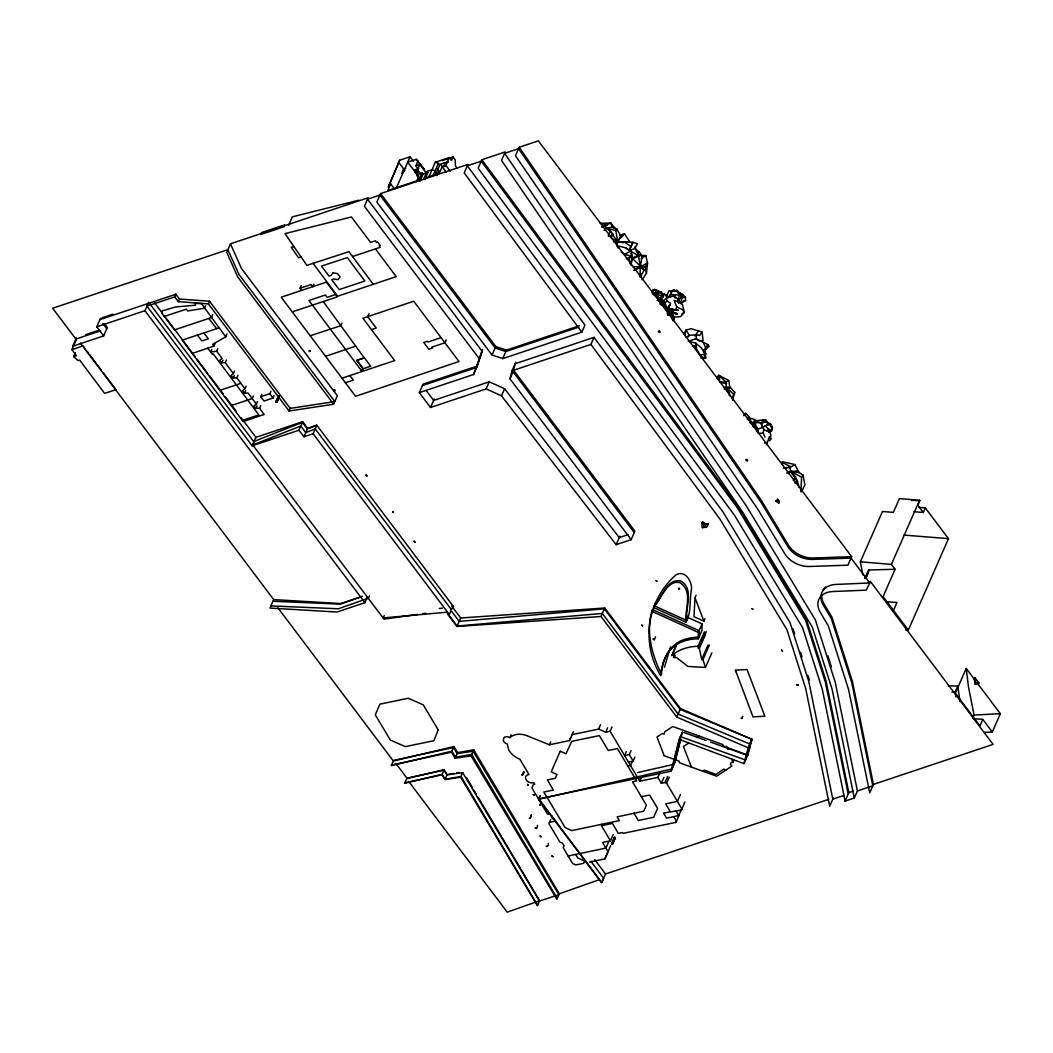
<?xml version="1.0" encoding="UTF-8"?>
<svg xmlns="http://www.w3.org/2000/svg" width="1053" height="1053" viewBox="0 0 1053 1053"><rect width="100%" height="100%" fill="white"/><g stroke="black" fill="none" stroke-linecap="round" stroke-linejoin="round"><path stroke-width="1.5" d="M685.951 622.191C684.542 609.424 693.611 590.917 679.817 582.612C666.299 579.558 661.047 600.315 653.479 607.449L685.951 622.191C691.439 612.662 689.439 601.289 691.255 590.72C693.098 582.454 685.292 569.383 676.026 574.872C647.147 599.999 640.448 642.277 660.718 675.75C662.508 653.018 675.144 639.013 698.297 638.802L698.31 632.405L702.035 623.916L687.477 617.295M702.035 623.916L702.022 630.313L698.297 638.802M769.467 440.759L770.743 439.101L770.757 434.376L769.138 430.98L763.609 430.137L763.241 433.178L765.005 437.14M278.716 397.863L277.005 402.338L275.886 402.114L278.558 395.665M277.005 402.338L279.295 395.81M729.4 395.796L729.492 393.032L726.346 387.201L725.925 382.094L718.712 375.223L716.843 377.487M777.456 500.504L777.496 499.254L779.299 501.267L779.023 502.979L775.653 501.241L777.693 500.478L777.496 499.254M661.679 299.894L661.837 296.762L660.718 295.445L652.347 293.353L654.268 295.288L658.033 296.485L661.679 299.894L660.297 299.328M800.872 491.659L801.623 477.141L803.031 475.087L796.963 471.178L790.566 471.389L786.709 473.152M660.902 298.368L663.456 296.564L661.758 293.563L658.362 292.497L652.228 292.879L653.176 289.865L654.426 289.443L661.166 292.063L662.732 294.406L662.087 297.143L660.85 298.091L661.376 296.933M635.591 249.469L639.289 251.97L642.146 255.879L640.185 267.686L640.185 276.821L644.304 270.081L632.011 258.011L638.473 255.563L645.765 255.537L647.529 263.026L646.463 273.267L642.054 279.782M672.406 319.599L672.288 313.61L669.747 312.702L668.247 314.347M631.089 265.277L632.011 258.011M683.739 334.406L685.99 330.023L691.281 328.72L702.114 332.116L699.705 335.38L696.691 334.788L696.033 338.737L688.241 341.264L695.664 343.094L701.061 347.622L705.694 353.676L703.891 358.494L701.048 358.165M671.696 308.647L668.866 311.056L671.906 308.819M661.245 295.406L664.219 294.103L669.708 297.17L671.998 290.865L677.342 291.405L679.303 295.143L678.198 300.855L680.87 297.854L680.791 294.195L676.921 290.325L674.078 290.654L673.788 289.904L670.485 291.154M678.619 303.014L679.119 300.579M678.527 292.681L682.963 294.708L685.49 297.38L685.556 300.513L680.528 303.606L682.963 294.708L673.788 289.904M684.805 335.578L685.99 330.023L689.333 335.315L696.691 334.788M768.835 432.283L771.612 430.861L772.441 427.031L770.73 424.241L767.084 421.99L765.676 419.871L755.817 420.621L756.396 422.069M640.25 276.939L640.987 273.964M481.629 352.689L477.246 366.036L423.069 384.161L419.344 392.637L430.532 407.498L486.131 388.899L501.491 395.81L616.163 544.664L631.155 539.649L509.981 378.843L512.021 370.801L515.746 362.324M828.764 799.332L605.514 873.977L601.789 882.467L538.82 798.898L671.103 771.178L679.159 739.377L682.41 731.953L681.37 735.994M680.87 738.837L674.828 762.688L671.103 771.178M680.33 740.035L674.104 764.294L637.565 772.599M669.55 312.399L672.88 310.345M677.408 314.11L669.511 311.938M664.443 667.273L670.511 646.897M679.159 739.377L743.971 763.622L748.209 747.801L751.934 739.311L680.514 708.577L604.738 608.002L460.688 617.993L452.619 607.291M743.971 763.622L747.696 755.133L751.934 739.311M652.676 291.734L653.176 289.865L656.348 289.983L654.426 289.443L656.348 292.418L657.783 291.128L661.758 293.563L661.166 292.063M399.692 160.227L388.386 186.921L399.692 160.227L410.078 156.752L413.539 161.372M653.939 608.186L655.44 602.75M732.559 400.258L734.744 392.335L730.506 387.622L723.569 387.465M672.327 308.805L671.617 311.346L672.011 309.055L669.116 311.267M419.344 392.637L473.521 374.526L482.603 349.714M731.874 398.6L734.744 392.335M669.708 297.17L671.998 290.865L668.945 290.786L667.036 295.064M661.416 295.617L664.219 294.103L667.233 297.104L663.877 300.671L664.193 303.935L666.378 307.7L675.552 309.898L676.71 306.91L674.117 300.355L679.554 302.093L682.515 304.58L684.253 312.465L680.778 316.466L676.105 317.124L672.262 315.676M742.141 718.041L741.075 718.054L741.746 718.488L742.826 716.264M668.339 312.254L669.379 309.674M654.334 639.724L653.202 638.96L654.334 639.724L655.506 636.894M681.304 809.731L678.724 815.588L666.628 818.155L663.522 813.008L681.409 810.086L681.896 808.901L666.588 783.221L664.983 782.511L661.323 783.261L657.862 777.404L659.823 772.915M667.786 312.451L668.918 309.74M589.496 862.065L604.896 858.866L610.661 845.691M76.421 337.776L72.696 346.266L103.628 335.92L107.353 327.444L104.418 323.534M109.617 381.199L115.988 389.649L104.655 393.401L79.659 360.087L78.067 360.613L73.618 356.612L76.474 355.703L71.92 349.635L76.237 339.803M73.618 356.612L75.382 352.597M103.628 335.92L96.771 326.812L100.496 318.335M96.771 326.812L144.932 310.714L148.657 302.224M298.947 430.19L303.922 436.784L307.647 428.295L302.672 421.7L298.947 430.19L252.18 445.814L146.946 306.147L174.693 296.867L175.943 294.037M478.878 358.204L364.404 206.27L368.129 197.78L230.449 243.822L241.479 268.489L337.355 395.717L333.63 404.207L289.088 411.025L208.389 303.909L178.312 301.658L179.55 298.828M230.449 243.822L226.724 252.299L237.754 276.965L333.63 404.207M205.546 305.699L204.44 308.213L187.671 310.977L186.342 309.174L164.242 316.466M208.389 303.909L209.626 301.079M212.693 314.676L211.429 317.558L174.495 329.865L162.596 314.228M211.798 349.478L210.666 352.057L212.443 354.334L213.311 354.045L258.867 414.948L242.322 420.41M192.067 353.453L213.956 346.095L215.233 343.186M207.744 348.293L210.666 352.057L216.628 351.215L217.76 348.648M213.956 346.095L212.719 344.292L225.737 336.815L227.014 333.906M219.103 327.838L182.195 340.158L243.138 421.516L264.119 414.487L259.551 408.222L255.905 408.38L253.931 405.905L256.419 404.128L248.021 393.006L244.533 393.164L242.664 390.755L244.928 388.768L236.807 377.856L233.266 378.119L231.199 375.394L233.397 373.631L225.25 362.627L221.828 362.772L222.96 360.205M225.25 362.627L226.369 360.06M288.68 225.237L292.365 216.852L358.797 200.202M233.397 373.631L234.529 371.051M233.266 378.119L234.398 375.552M236.807 377.856L237.939 375.276M244.928 388.768L246.06 386.188M244.533 393.164L245.665 390.584M292.234 311.885L337.394 296.814L326.404 282.125L301.724 290.365L300.105 288.206L301.211 285.666M253.352 395.994L252.22 398.574L231.16 405.563M256.419 404.128L257.551 401.562M274.056 395.625L273.003 398.021L263.961 401.048L260.775 396.691L261.842 394.27M255.905 408.38L257.037 405.813M259.551 408.222L260.683 405.655M313.899 284.205L312.794 286.745L311.227 284.534L300.105 288.206M260.775 396.691L269.818 393.664L270.858 391.282M252.18 445.814L255.905 437.337L302.672 421.7M417.686 614.399L383.963 619.138L252.746 444.971L254.352 441.312L302.408 422.345L307.384 428.953L316.821 425.228L453.027 606.001L449.302 614.491L447.999 614.597L456.963 626.482L601.013 616.492L676.789 717.067L748.209 747.801M581.848 332.156L464.202 172.903L467.927 164.413L380.554 193.62L376.829 202.11L492.014 354.993L502.742 358.612L581.848 332.156L584.955 325.087L467.308 165.821L481.26 161.162L737.39 507.888L805.677 620.559L825.381 682.147L848.205 794.028M289.088 411.025L290.338 408.195M394.585 189.053L390.702 183.88L387.754 190.593L419.133 180.102L422.266 172.955L423.135 174.114L419.989 181.261L419.133 180.102M405.774 168.256L403.668 168.954L401.759 173.311L404.971 170.586M396.507 187.671L410.078 156.752M341.975 323.139L340.856 325.68L310.187 335.789M416.277 159.319L424.043 169.006L416.277 159.319L407.682 162.201L418.423 176.233M418.436 169.217L415.843 165.742L417.962 160.885M417.199 174.745L415 171.692L416.001 169.428M426.57 173.521L419.857 164.4L416.725 171.534L418.37 170.981L421.253 174.89M420.529 180.05L416.685 174.824L418.37 170.981M416.383 181.656L418.87 175.983M424.82 179.655L423.951 178.497L427.097 171.349L432.046 169.691L435.139 170.783L436.429 172.521M303.922 436.784L313.096 433.718L316.821 425.228L307.647 428.295M425.451 178.22L427.966 172.508L427.097 171.349M428.9 176.838L435.31 162.254L449.289 157.581L451.474 160.504L453.04 156.936L455.159 159.766L455.409 165.755L457.357 168.375M368.971 313.702L367.681 316.65L376.224 328.062L371.472 329.642M432.638 176.509L438.403 163.36L435.31 162.254M435.165 175.377L439.693 165.084L438.403 163.36M437.034 175.614L438.983 171.152L437.245 168.796M423.951 178.497L439.219 173.39L442.168 166.664L445.84 165.439L449.289 157.581M363.351 368.576L362.074 371.485L308.924 300.474L325.39 295.051L327.114 297.341L335.67 294.511M80.37 343.015L273.688 599.591L269.963 608.081L336.973 612.03L364.93 602.685L367.405 597.025M854.299 798.029L832.133 689.346L812.271 627.009L742.97 512.614L501.518 160.425L505.243 151.935L481.879 159.74L478.154 168.23L734.283 514.956L802.57 627.627L822.275 689.215L845.098 801.109L854.299 798.029L857.405 790.961L835.226 682.278L815.377 619.941L746.077 505.545L504.611 153.343L518.589 148.684L760.727 501.86L787.815 546.56A22.034 15.716 23.7 0 0 812.508 559.406L851.061 558.103L869.791 582.954L836.069 584.441A22.034 15.716 23.7 0 0 823.446 605.37L831.357 618.624L851.745 682.647L872.819 785.801L857.405 790.961M519.208 147.262L515.483 155.752L757.62 508.941L784.709 553.628A22.034 15.716 23.7 0 0 809.402 566.488L847.955 565.171L851.68 556.682L538.373 140.852L519.208 147.262L761.345 500.451L788.434 545.138A22.034 15.716 23.7 0 0 813.127 557.998L851.68 556.682M446.248 339.843L444.958 342.791L431.809 347.161L432.454 348.03L428.821 349.241L423.754 342.488L427.386 341.277L427.939 342.014L441.089 337.644M430.532 407.498L434.257 399.008M369.379 595.88L368.353 598.196L338.342 608.779L270.95 605.909M473.521 374.526L477.246 366.036M492.014 354.993L495.739 346.503L380.554 193.62M384.24 615.61L383.226 617.927L446.735 612.241L457.12 626.035L602.329 613.451L678.106 714.039L749.881 744.05L745.537 760.042L680.37 736.587L672.077 768.94L538.623 799.253L601.579 882.822L603.619 878.189L590.825 861.209M486.131 388.899L489.224 381.831L504.598 388.728L619.269 537.596L628.259 534.582M502.742 358.612L506.467 350.123L579.361 325.746M501.491 395.81L504.598 388.728M509.981 378.843L513.706 370.353L634.88 531.173L631.155 539.649M456.963 626.482L460.688 617.993M512.021 370.801L590.904 344.423L594.01 337.355L722.977 511.929L790.053 622.652L808.783 681.449L832.805 799.188L843.585 795.581M557.274 898.433L471.705 754.448L455.567 757.225L451.869 751.171L391.295 765.636L393.585 760.411L453.448 747.551L457.147 753.593L473.113 751.223L558.893 894.681L539.478 901.052L462.688 772.626L446.946 774.955L443.997 770.138L406.919 778.101L404.628 783.327L442.155 774.363L445.103 779.207L461.017 776.469L537.609 905.356M391.558 765.044L451.408 752.197L453.909 746.538L457.594 752.592L455.107 758.226L471.073 755.857L473.745 749.815L457.594 752.592M404.879 782.734L441.957 774.771L444.182 769.73L406.655 778.693M462.688 772.626L460.648 777.259L444.919 779.589L447.13 774.574L444.919 770.941M548.81 814.443L547.231 813.732L531.87 787.907L533.384 784.538L534.727 784.274L533.779 782.603A5.436 3.883 23.7 0 1 526.066 779.707A5.436 3.883 23.7 0 1 528.975 774.587L519.892 759.239A17.388 12.399 23.7 0 1 508.731 749.907L507.191 743.984L505.493 743.168A4.883 3.488 23.7 0 1 504.15 741.97A4.962 3.541 23.7 0 1 503.36 740.562L503.768 737.916A5.015 3.58 23.7 0 1 504.913 737.074L506.493 736.705A4.883 3.488 23.7 0 1 508.244 736.968L510.021 737.6L511.231 734.836M616.163 544.664L619.888 536.174M522.262 774.521C520.379 775.903 524.526 774.56 523.512 771.704M522.525 774.771L523.762 771.941M522.578 775.061L523.828 772.231M601.013 616.492L604.738 608.002M510.021 737.6L511.442 736.429A16.427 11.715 23.7 0 1 519.353 734.231L521.669 734.375A16.493 11.767 23.7 0 1 528.619 736.402L549.482 744.774L550.745 741.904M529.896 817.694C528.001 819.089 532.16 817.747 531.146 814.864M530.159 817.944L531.41 815.114M538.623 799.253L540.15 795.778M538.82 798.898L540.071 796.068M540.202 805.137C538.754 803.136 540.321 807.493 541.453 802.307M549.482 744.774L569.449 740.562L570.726 737.653M569.449 740.562L573.385 731.717M536.174 828.224C533.002 826.592 537.886 831.251 537.425 825.394M575.675 854.431L577.781 857.971L584.718 860.933L583.573 863.342L575.859 864.908L572.556 863.46L563.184 847.652L564.013 845.796L562.46 843.177L559.841 842.058L548.889 823.617L550.706 819.497M546.994 846.23C544.217 846.243 549.35 847.586 548.231 843.4M572.108 734.625L598.63 729.097L600.539 724.74M598.63 729.097L605.725 732.19L607.647 727.834M657.862 777.404L639.79 781.168L610.135 731.269L612.043 726.912M521.327 869.896L539.636 900.723L537.451 905.685L460.648 777.259M599.039 879.795L559.301 893.8L556.866 899.328L471.073 755.857M626.298 751.618L624.574 755.554L629.299 754.58L631.023 750.657M694.993 597.683L693.993 616.703L703.891 621.152L694.993 597.683L696.086 595.182M711.867 652.873L705.484 667.431L687.872 666.431L676.697 657.638L673.565 657.441L675.21 656.072L673.262 654.492L671.775 655.492L676.895 643.817M671.919 655.598L677.04 643.923M673.565 657.441L674.802 654.611M632.537 761.148L630.563 765.636L627.799 766.005M628.43 762.056L633.156 761.095L634.88 757.16M703.891 621.152L704.97 618.69M608.673 841.834L605.909 848.113L568.133 856.01M608.029 851.693L602.54 842.453L610.45 840.82L613.201 834.542M604.896 858.866L607.528 852.864M615.4 837.872L611.885 844.335L614.386 837.28M705.721 633.788L699.31 648.372L698.429 648.306L698.007 646.384L704.418 631.8M611.622 844.151L614.386 837.859M611.49 843.835L614.741 837.201M611.885 844.335L614.649 838.056M612.201 844.414L615.123 837.332M639.79 781.168L641.764 776.666M612.491 844.348L615.373 837.622M698.429 648.306L700.35 643.936M701.627 641.014L703.549 636.644M698.007 646.384L699.837 646.345L706.181 631.616M705.484 667.431L702.943 659.704L701.693 659.441L707.998 645.068M676.789 717.067L680.514 708.577M702.943 659.704L709.327 645.134M661.323 783.261L663.956 777.272M664.983 782.511L667.602 776.522M666.588 783.221L669.208 777.232M680.449 794.449L677.408 801.372L665.628 803.873L670.248 811.573M610.45 840.82L601.434 825.697L612.412 823.407L618.348 833.397L622.441 832.541L622.928 833.384L675.921 822.38L679.093 815.285M681.409 810.086L684.924 801.978M664.193 755.738L678.922 761.043L679.593 762.82L716.619 776.206L731.94 766.018L730.348 764.478L731.164 762.504L733.006 762.398L734.296 759.45M749.749 743.879L751.776 739.245L680.146 709.393L604.369 608.818L459.161 621.388L451.368 611.056M862.881 574.912L860.38 561.815L882.467 511.495L893.352 512.39L899.407 498.595L919.559 500.267L918.019 505.506L923.27 512.482L925.284 507.875L919.072 507.362M864.737 578.584L868.514 569.963L895.089 569.278L883.098 596.59L908.344 630.089L948.477 538.649L925.284 507.875M865.553 578.176L868.08 572.424M866.606 576.768L868.501 572.463M873.437 784.393L993.097 744.379L870.41 581.532L866.264 590.154L832.962 591.51A22.034 15.716 23.7 0 0 820.34 612.438L828.25 625.693L848.639 689.728L869.712 792.883L873.437 784.393L852.456 681.554L831.975 617.216L824.065 603.948A22.034 15.716 23.7 0 1 821.682 594.129M895.089 569.278L891.417 564.395L919.559 500.267M893.168 611.161L896.959 602.513L885.955 601.632M833.423 797.766L829.698 806.256L805.677 688.53L786.946 629.72L719.87 518.997L590.904 344.423M845.098 801.109L848.823 792.619L826 680.738L806.295 619.138L738.008 506.467L481.932 159.806M956.045 696.862L955.15 692.097L957.809 686.056L948.213 685.885M984.529 732.401L992.321 731.993L1000.35 713.697L978.303 684.424L975.223 684.174L974.262 679.08L966.246 668.431L955.361 693.229L979.961 725.872L982.818 719.383L973.117 718.62M974.262 679.08L974.907 677.605L978.948 682.949L978.303 684.424M975.223 684.174L975.868 682.713L974.907 677.605M972.867 717.87L974.104 715.053L968.51 687.122L966.246 668.431M667.944 311.741L669.05 309.253M770.743 439.101L769.427 436.561L766.479 444.774M604.08 230.238L606.449 228.001L611.964 227.132L616.861 228.988L620.73 236.083L616.676 244.744M630.339 263.869L632.59 258.841L638.802 256.024L635.012 246.942M275.886 402.114L278.545 396.218M608.186 235.833L610.371 230.989L606.449 228.001L605.541 225.342L610.779 223.039L615.031 228.238L611.964 227.132M638.802 256.024L629.168 250.377L632.958 242.269L637.513 243.783L634.459 248.758L629.168 250.377L625.403 247.718L616.913 245.718L618.019 247.995M708.406 523.828L706.616 527.277L702.088 527.461L701.785 522.406L702.851 522.104L705.971 524.565L708.406 523.828L705.747 524.42M660.639 299.328L661.837 296.762M669.853 304.659L668.734 307.028L668.931 311.175M667.391 311.938L668.589 309.411M675.921 822.38L676.46 821.261L673.709 816.654M667.694 313.912L669.103 311.004L668.866 306.923L669.945 304.567L669.024 307.015L669.313 311.175L667.918 314.123L673.328 310.832M801.478 491.856L804.913 484.788L803.031 475.087M669.734 304.593L667.299 313.833M619.151 239.268L620.73 236.083M748.091 419.634L749.275 417.251L745.563 413.026L743.708 415.659M793.33 480.616L795.357 476.68L790.566 471.389L790 467.571L794.949 464.557L798.964 472.507L790.566 471.389L788.5 473.626M703.378 350.083L706.023 348.859L708.208 344.779L696.033 338.737L699.231 340.856L703.101 340.514L702.114 332.116M646.463 273.267L645.239 267.054L647.529 263.026L633.972 270.081M662.732 294.406L663.456 296.564L661.126 297.565M672.933 320.915L674.223 318.875L672.946 315.242L669.747 312.702M620.322 238.149L622.665 234.477L624.468 233.871L629.51 241.242L622.902 242.716L618.269 241.979M613.478 241.835L617.848 242.519L615.821 230.607L616.861 228.988M756.462 431.493L758.16 428.953L762.543 427.544L761.016 422.819L754.317 421.095M694.927 336.039L698.6 330.629M604.58 230.186L606.449 228.001L613.188 234.345L610.924 237.636L617.848 242.519L610.371 230.989M687.293 337.671L689.333 335.315L685.621 337.5M621.296 237.53L624.468 233.871M664.193 303.935L666.839 300.947L666.404 298.302L673.025 296.104L677.04 298.131L679.554 302.093M747.288 419.397L749.275 417.251L753.672 427.426M660.652 304.699L662.179 303.067L661.837 300.579L657.954 298.196L658.151 299.934L662.179 303.067L666.588 310.517M724.253 389.373L726.346 387.201L730.506 387.622M769.282 432.138L771.783 429.558L770.73 424.241M717.014 378.672L719.304 376.382L719.647 382.042L726.662 383.713M706.155 346.753L708.208 344.779L709.195 346.292L704.983 349.767M658.362 292.497L656.111 294.629L655.15 293.84L658.362 292.497L657.783 291.128M702.68 527.803L705.576 525.987M671.775 655.492C679.435 648.977 690.057 645.937 699.837 646.345M667.892 313.649L673.262 310.411M659.797 304.001L661.679 302.461L661.837 300.579L657.164 300.5M668.866 311.056L671.669 308.792M702.825 771.217L704.207 770.112L715.961 774.416L723.714 769.098L725.859 770.059M766.65 431.019L768.808 429.321L771.612 430.861M671.116 312.28L672.959 310.78M696.902 737.692L699.231 736.047M795.12 483.13L797.463 481.511L795.357 476.68M688.728 743.155L683.41 746.485L691.466 767.11M641.198 258.38L645.765 255.537M729.953 388.044L728.742 380.462L725.925 382.094L719.647 382.042M621.27 251.957L624.508 254.484L630.852 250.917L632.221 256.353L626.206 258.841M681.91 313.781L684.253 312.465L682.568 309.648L676.71 306.91M782.537 465.255L781.826 462.333L782.813 461.833L794.949 464.557M752.803 422.345L761.016 422.819L762.504 427.228L768.993 424.227L772.441 427.031M795.002 482.735L797.463 481.511L795.739 478.97M609.029 236.372L613.188 234.345M605.541 225.342L601.684 227.132L607.147 224.921L600.223 223.262L610.779 223.039L611.754 225.579M634.196 270.213L640.185 267.686L644.304 270.081M252.746 444.971L300.803 426.004L305.778 432.612L315.216 428.887L451.421 609.661M352.571 256.55L380.08 247.35L379.185 246.007L380.251 245.599L377.579 241.94L376.395 242.295L375.421 240.821L370.551 242.361L351.439 216.984L284.994 233.634L306.871 265.369L348.938 251.667L373.262 284.31M361.39 596.735L340.382 604.132L272.99 601.276M539.636 900.723L507.204 912.148L408.63 781.313M360.837 369.814L363.167 369.011L356.756 360.508L364.312 357.954L323.271 301.54M775.627 500.715L776.851 500.688M415.843 165.742L419.857 164.4M416.685 174.824L422.266 172.955M389.07 184.42L390.702 183.88M102.049 317.809L112.921 314.176M99.93 319.612L175.851 294.221L179.471 299.013L209.547 301.263L290.259 408.38L333.196 401.812M85.701 334.683L99.627 330.023M100.614 330.787L75.869 339.066L52.65 308.253L227.882 249.653L238.926 274.333L334.788 401.562M71.92 349.635L83.042 345.924L85.504 349.188M301.724 290.365L281.204 297.209L325.561 356.243M355.769 346.147L325.535 356.296L355.585 396.31L459.003 361.508L413.737 301.224L362.943 318.243L394.664 360.6L341.988 378.198M345.397 382.739L353.255 380.12L349.833 375.579M578.742 327.154L505.848 351.531L495.121 347.924L379.936 195.042L367.51 199.188L481.984 351.136L476.627 367.458L422.45 385.569M594.01 337.355L515.128 363.733L513.087 371.762L634.248 532.581M489.224 381.831L433.639 400.416L426.175 390.518M362.443 596.274L340.698 603.553L273.688 599.591M848.823 792.619L853.43 791.079M413.737 170.283L418.765 168.612M415 171.692L417.83 170.757M423.135 174.114L427.966 172.508M219.748 390.347L240.887 383.331M442.036 160.556L453.04 156.936M447.788 161.714L440.47 164.136L446.472 172.402M448.552 161.938L444.155 163.399L444.669 166.598M870.41 581.532L868.291 581.94M764.452 443.116L766.795 442.405M696.402 348.596L695.664 343.094L696.402 348.596L700.153 355.203L705.694 353.676L703.272 351.689M293.761 246.599L291.286 247.284L298.512 257.761L301.066 257.064M683.121 301.092L685.556 300.513M453.909 746.538L393.335 761.003L277.913 607.818M680.396 295.261L682.963 294.708M605.725 732.19L610.135 731.269M549.469 822.327L555.839 820.998M783.235 468.164L790.75 466.624L781.826 462.333M641.356 796.7L649.583 795.028L657.625 808.414L653.61 817.286L638.329 820.484L633.972 813.271M448.46 774.337L453.764 773.428M456.41 772.968L459.069 772.52M619.717 234.924L622.665 234.477M422.516 613.728L425.728 613.267M692.44 346.213L696.125 345.7M777.022 500.557L777.693 500.478M769.295 431.73L770.23 431.612M682.344 297.696L685.49 297.38M784.59 468.045L790 467.571M439.246 608.463L442.418 608.173M451.724 606.107L453.027 606.001M1000.35 713.697L974.104 715.053M632.471 266.646L645.239 267.054M670.221 294.432L679.303 295.143M763.241 433.178L758.305 433.244L758.16 428.953L755.883 426.07L755.277 422.227M667.497 315.163L672.946 315.242M951.951 692.045L955.15 692.097M618.295 241.663L632.958 242.269L629.168 250.377L630.852 250.917L625.403 247.718M674.17 309.924L678.369 310.174L675.552 309.898M869.133 571.016L868.514 569.963M903.908 535.082L948.477 538.649M905.698 629.865L908.344 630.089M975.868 682.713L978.948 682.949M911.516 500.188L920.032 500.899M913.951 511.705L923.27 512.482M891.417 564.395L860.38 561.815M701.364 357.599L705.694 357.994L705.155 348.727M636.433 251.588L639.289 251.97M275.899 401.259L277.005 401.483M661.35 304.58L666.022 305.554L663.877 300.671L660.139 299.5M671.024 311.793L677.434 313.781M670.919 312.201L677.197 314.097M624.508 254.484L632.221 256.353L630.997 253.957M749.749 418.225L754.896 419.528L754.224 423.99L756.62 429.506M606.449 228.001L615.821 230.607M495.739 346.503L506.467 350.123M611.977 843.492L612.635 844.151M683.884 732.48L697.218 737.284M698.705 737.824L706.102 740.483M710.551 742.089L747.564 755.409L751.776 739.245M673.209 312.241L677.237 313.755M728.097 747.801L747.696 755.133M776.258 500.899L778.799 501.965L779.023 502.979M637.868 254.128L642.146 255.879M651.715 611.24L698.31 632.405M801.623 477.141L790.566 471.389L794.015 476.443M718.712 375.223L728.742 380.462M666.839 300.947L670.603 303.29M678.224 302.316L679.132 302.882M702.851 522.104L704.549 523.723M796.963 471.178L798.964 472.507M749.631 422.385L752.829 424.728M624.508 241.979L630.931 246.678M700.153 355.203L703.891 358.494M657.954 298.196L659.441 299.605M765.386 426.044L768.808 429.321M733.493 394.072L726.346 387.201L727.636 391.479M762.925 419.647L765.044 421.766L761.556 422.095L760.924 423.556L765.676 421.779L768.993 424.227L762.504 427.228L764.03 429.545M777.877 500.03L778.799 501.965M221.828 362.772L219.866 360.244L222.117 358.428L216.628 351.215M208.784 318.44L216.615 328.668M203.887 332.945L208.31 338.776L201.86 340.961L197.424 335.104M982.818 719.383L992.321 731.993M313.096 433.718L449.302 614.491M174.693 296.867L178.312 301.658M594.695 859.617L605.514 873.977M154.607 302.882L162.465 313.32M164.439 315.939L194.923 356.401M196.898 359.007L207.704 373.367M209.679 375.987L223.447 394.256M225.408 396.863L236.227 411.223M241.15 417.751L255.905 437.337M149.644 303.527L253.905 441.891M144.932 310.714L364.93 602.685M102.878 323.508L106.801 328.72M87.188 351.412L88.518 353.189M89.571 354.585L101.378 370.248M103.339 372.867L108.696 379.962M396.441 764.202L406.919 778.101M445.84 165.439L450.144 171.191M416.949 175.496L418.66 177.773M399.008 162.728L403.668 168.954M375.552 249.021L396.218 276.636L337.658 296.222L313.044 263.316M162.504 314.11L162.386 313.952A4.212 3.001 23.7 0 1 162.241 310.911L175.654 306.936L195.595 305.212L194.687 303.527L201.413 303.58L225.737 336.815M269.818 393.664L273.003 398.021M765.676 419.871L766.729 421.358M666.457 310.293L662.192 302.83M666.904 310.148L662.6 302.737M667.036 310.372L662.653 302.988M451.408 752.197L455.107 758.226M441.957 774.771L444.919 779.589M676.105 811.192L678.724 815.588M601.592 824.341L602.29 825.513M473.745 749.815L559.301 893.8M466.374 777.43L472.205 787.249M473.863 790.04L476.364 794.252M478.036 797.055L481.366 802.649M482.195 804.058L501.346 836.279M502.176 837.675L520.498 868.501M629.299 754.58L633.156 761.095M704.233 355.072L705.694 357.994M703.509 342.817L706.023 348.859M631.445 256.024L632.59 258.841M676.921 290.325L677.342 291.405M727.965 749.433L726.807 746.459L723.99 746.577L722.687 744.524L672.775 726.504L664.719 731.835L664.061 734.138L662.232 733.48L657.006 736.955L664.074 755.435M731.651 758.884L733.006 762.398M672.288 313.61L674.223 318.875M668.221 310.359L666.957 306.792L667.247 310.056M703.009 522.696L704.102 526.566M827.908 655.927L831.383 666.839M793.133 628.97L794.62 633.616M800.53 652.189L802.004 656.822M807.927 675.394L809.402 680.041M797.463 481.511L799.122 487.381M699.31 648.372L701.693 659.441M957.809 686.056L959.981 701.456M638.473 255.563L640.329 266.277M753.553 421.437L753.987 424.346M674.855 295.261L675.21 298.038M629.431 256.932L629.707 263.487M823.209 589.772A22.034 15.716 23.7 0 1 825.486 587.048M554.576 818.892A2.067 1.474 23.7 0 1 552.022 816.101M699.06 630.694L699.047 637.104C675.5 637.605 663.403 650.675 661.468 674.052L659.375 669.734A153.672 109.604 23.7 0 1 652.952 652.386C649.148 638.513 647.674 623.363 652.452 609.542L699.06 630.694M641.843 625.179L642.593 625.916L641.843 625.179M656.124 580.572L656.861 581.309L656.124 580.572M752.079 608.647L752.829 609.384L752.079 608.647M686.635 615.636L686.701 620.493L654.229 605.751C661.653 598.012 666.97 578.215 680.554 580.914C693.256 587.482 686.714 604.962 686.635 615.636M534.411 794.818L533.252 794.633L534.411 794.818M414.066 541.216L414.974 542.229L414.066 541.216M366.115 475.048L366.905 476.009L366.115 475.048M746.274 459.477L746.011 460.516L747.433 461.003L747.696 459.95L746.274 459.477M781.734 650.162L782.497 651.175L781.734 650.162M438.206 729.874L433.928 740.693L405.326 746.63L390.334 740.048L375.263 714.816L379.936 704.141L408.274 698.257L423.227 704.812L438.206 729.874M798.24 685.069L796.95 684.898L798.24 685.069M560.209 751.25L551.193 771.928L556.984 774.455L555.3 778.312L547.389 779.904L553.338 790.026L543.809 792.04L565.171 827.632L571.74 830.593L619.375 820.616L617.15 816.878L643.725 811.179L646.437 805.203L632.498 781.866L636.696 780.984L617.427 748.565L608.226 750.473L599.381 735.599L571.766 741.325L566.001 753.777L560.209 751.25M261.605 232.595L260.762 234.516L283.797 226.816L284.639 224.894L261.605 232.595M540.11 835.95L540.952 836.753L540.11 835.95M551.996 855.918L552.851 856.708L551.996 855.918M332.945 272.806L330.932 275.504L329.062 276.123L321.481 266.093L347.345 257.616L364.851 281.033L339.171 289.575L331.682 279.729L333.314 279.019L337.96 279.65L340.158 276.886L337.46 273.596L332.945 272.806M527.527 784.459L528.343 785.262L527.527 784.459M393.098 511.692L393.085 512.416L393.098 511.692M659.428 330.958L658.243 331.366L659.086 332.458L660.27 332.037L659.428 330.958M370.617 366.233L363.259 368.774L356.862 360.271L364.417 357.73L370.617 366.233M334.604 389.886L333.577 390.123L334.143 391.032L335.17 390.795L334.604 389.886M354.861 460.516L354.861 460.516M736.113 671.932L735.205 670.129L747.09 669.537L764.873 716.264L752.987 716.856L736.113 671.932M309.937 350.583L308.924 350.596L309.2 351.439L310.227 351.426L309.937 350.583M679.317 588.364L678.448 588.364L678.724 589.114L679.593 589.127L679.317 588.364"/></g></svg>
